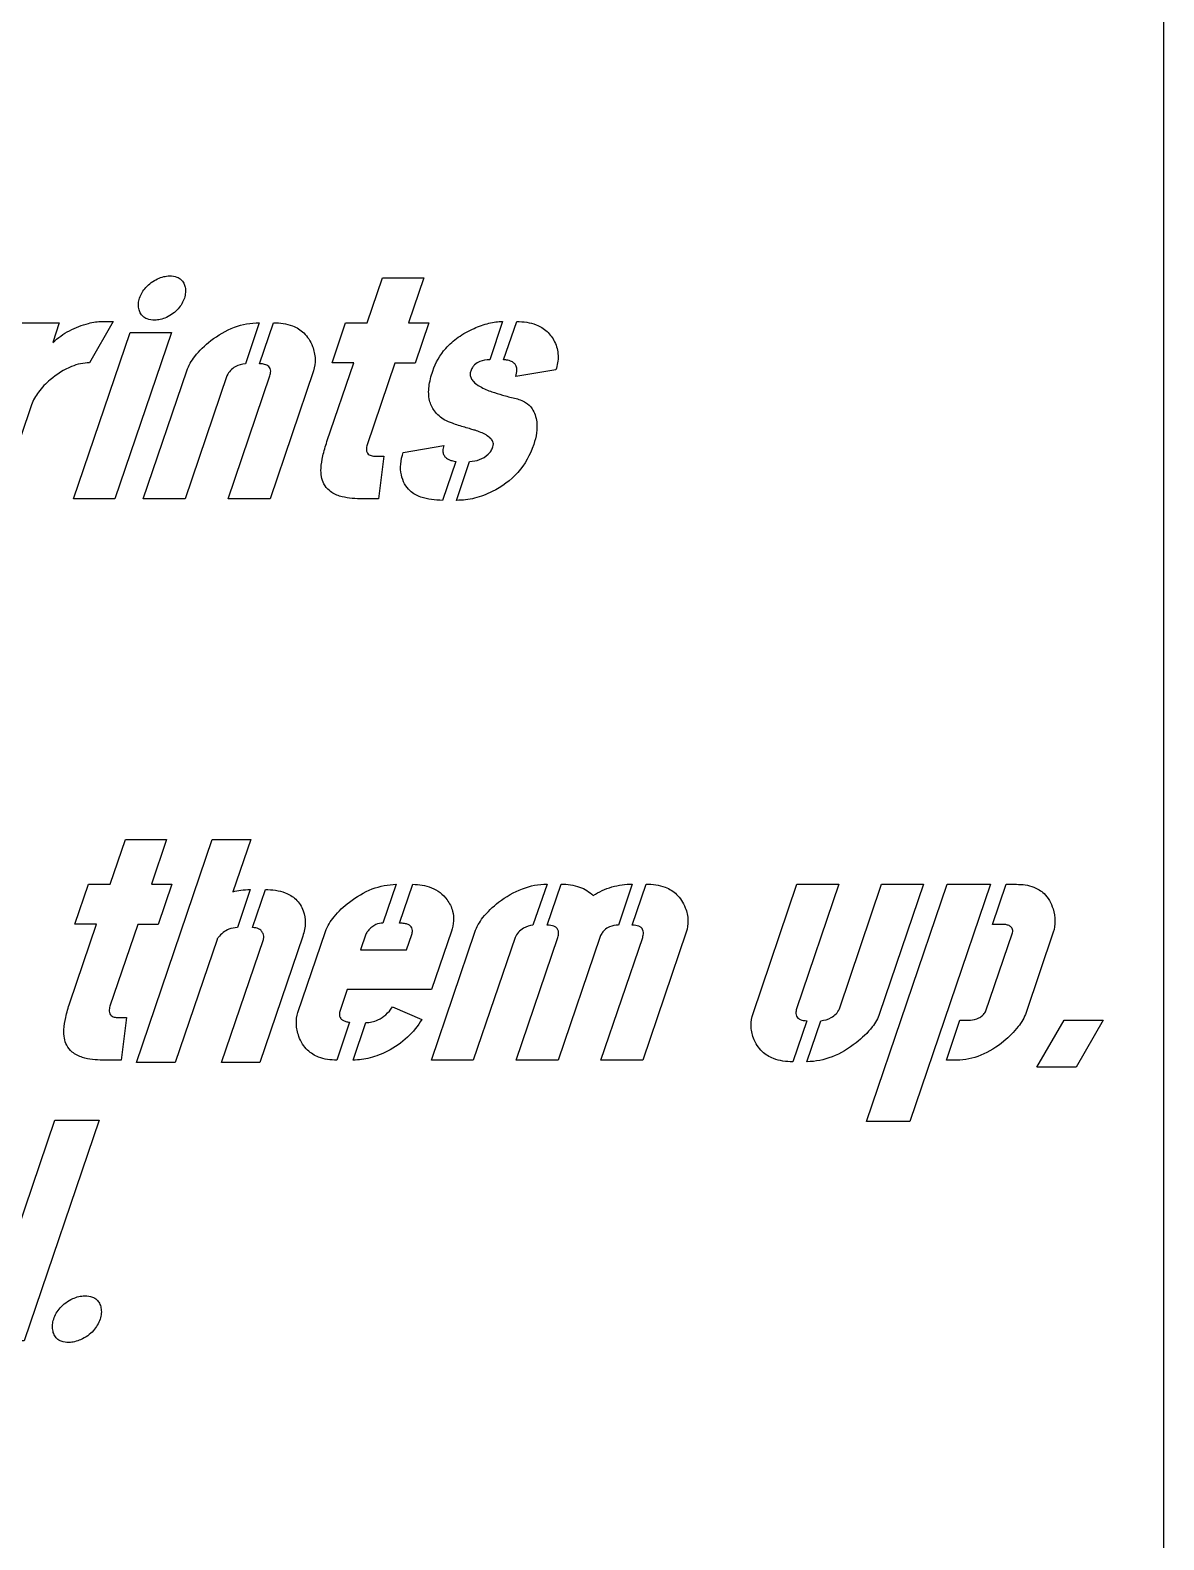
# Model space of a CAD drawing. Header units: inches. Extents: x 3.1 to 35.1, y -33.5 to 2.5.
# Drawn here: x 28.55 to 35.12, y -15.51 to -6.77 of the extents above; entities that cross this region are included whole.
import ezdxf

# ---------------------------------------------------------------- set-up
doc = ezdxf.new("R2010")
doc.units = ezdxf.units.IN
doc.header["$MEASUREMENT"] = 0

msp = doc.modelspace()

# ---------------------------------------------------------------- linework, layer by layer
for p, q in [((29.8795, -8.4621), (29.7995, -8.6996)), ((29.8809, -8.6996), (29.9623, -8.4621)), ((31.2883, -8.4555), (31.2136, -8.6769)), ((31.2936, -8.6769), (31.371, -8.4555)), ((31.5965, -8.7356), (31.3643, -8.773)), ((30.7133, -9.2132), (30.9481, -9.1732)), ((31.0175, -9.2652), (30.9401, -9.4907)), ((31.0215, -9.4907), (31.0975, -9.2652)), ((29.8275, -11.7441), (29.7528, -11.9643)), ((29.8409, -11.9643), (29.9156, -11.7441)), ((30.672, -11.7135), (30.5959, -11.9389)), ((30.692, -11.9389), (30.768, -11.7135)), ((31.5458, -11.7121), (31.4644, -11.9496)), ((31.5471, -11.9496), (31.6271, -11.7121)), ((32.0394, -11.7121), (31.9593, -11.9496)), ((32.0394, -11.9496), (32.1194, -11.7121)), ((30.1037, -12.4552), (30.2624, -11.9869)), ((34.0845, -12.4512), (34.2405, -11.9936)), ((34.4767, -11.9909), (34.3192, -12.4552)), ((30.6506, -12.4232), (30.8201, -12.4952)), ((30.4025, -12.5112), (30.3278, -12.7313)), ((30.4225, -12.7313), (30.4959, -12.5139)), ((33.0492, -12.5032), (32.9679, -12.7407)), ((33.0506, -12.7407), (33.1306, -12.5032))]:
    msp.add_line(p, q)
for points in [[(35.1164, 2.4917), (3.1164, 2.4917), (3.1164, -33.5083), (35.1164, -33.5083)], [(29.1325, -8.5182), (29.3713, -8.5182), (29.0444, -9.4813), (28.8043, -9.4813)], [(33.8617, -11.7135), (34.1138, -11.7135), (33.6469, -13.0862), (33.3961, -13.0862)], [(34.5394, -12.5005), (34.7662, -12.5005), (34.6087, -12.7727), (34.382, -12.7727)], [(28.6963, -13.0783), (28.9524, -13.0783), (28.5188, -14.3563), (28.2614, -14.3563)]]:
    msp.add_lwpolyline(points, close=True)
for points in [[(30.2718, -9.1505), (30.4265, -8.6943), (30.3011, -8.6943), (30.3798, -8.4635), (30.5052, -8.4635), (30.5933, -8.2033), (30.8321, -8.2033), (30.744, -8.4635), (30.8614, -8.4635), (30.7827, -8.6956), (30.6653, -8.6956), (30.5039, -9.1692)], [(28.5615, -8.937), (28.3761, -9.4813), (28.1333, -9.4813), (28.4788, -8.4635), (28.7216, -8.4635), (28.6842, -8.5769)], [(28.9697, -8.4555), (29.0338, -8.4555), (28.8977, -8.6943)], [(29.6928, -8.769), (29.4513, -9.4813), (29.2085, -9.4813), (29.4607, -8.7409)], [(30.193, -8.7409), (29.9422, -9.4813), (29.6995, -9.4813), (29.9409, -8.769)], [(30.5479, -9.2345), (30.5999, -9.2345), (30.5693, -9.4813), (30.4625, -9.4813)], [(28.783, -12.4005), (28.9377, -11.9443), (28.8123, -11.9443), (28.891, -11.7135), (29.0164, -11.7135), (29.1045, -11.4533), (29.3433, -11.4533), (29.2552, -11.7135), (29.3726, -11.7135), (29.2939, -11.9456), (29.1765, -11.9456), (29.0151, -12.4192)], [(29.6354, -12.0323), (29.3926, -12.746), (29.1685, -12.746), (29.6074, -11.4533), (29.8302, -11.4533), (29.7275, -11.7575)], [(32.7384, -12.4619), (32.9919, -11.7135), (33.2347, -11.7135), (32.9905, -12.4338)], [(33.2387, -12.4338), (33.4828, -11.7135), (33.7256, -11.7135), (33.4708, -12.4619)], [(34.1845, -11.9456), (34.1245, -11.9456), (34.2032, -11.7135), (34.2632, -11.7135)], [(30.1317, -12.0136), (29.8836, -12.746), (29.6608, -12.746), (29.9036, -12.0323)], [(30.9921, -11.9856), (30.8774, -12.3231), (30.3878, -12.3231), (30.3438, -12.4552)], [(30.4972, -12.0029), (30.4665, -12.0923), (30.732, -12.0923), (30.7627, -12.0043)], [(31.3603, -12.0216), (31.1189, -12.7313), (30.8761, -12.7313), (31.1282, -11.9909)], [(31.8513, -12.0216), (31.6098, -12.7313), (31.367, -12.7313), (31.6085, -12.0216)], [(32.3515, -11.9909), (32.1007, -12.7313), (31.8579, -12.7313), (32.0994, -12.0216)], [(29.0591, -12.4845), (29.1111, -12.4845), (29.0805, -12.7313), (28.9737, -12.7313)], [(33.9177, -12.7313), (33.8577, -12.7313), (33.9364, -12.4992), (33.9964, -12.4992)]]:
    msp.add_lwpolyline(points)
for points, knots in [([(29.1872, -8.3194), (29.195, -8.2967), (29.2068, -8.2763), (29.2418, -8.2371), (29.2654, -8.2209), (29.2912, -8.2087)], [0, 0, 0, 0, 0.1827535, 0.1827535, 0.4008304, 0.4008304, 0.4008304, 0.4008304]), ([(29.2912, -8.2087), (29.3026, -8.2032), (29.3144, -8.1987), (29.3377, -8.1929), (29.3491, -8.1913), (29.3606, -8.1913)], [0, 0, 0, 0, 0.0957941, 0.0957941, 0.1834106, 0.1834106, 0.1834106, 0.1834106]), ([(29.3606, -8.1913), (29.375, -8.1913), (29.3897, -8.1931), (29.4125, -8.2019), (29.4209, -8.207), (29.4338, -8.2193), (29.4385, -8.2256), (29.4463, -8.2401), (29.4493, -8.2483), (29.4513, -8.2567)], [0, 0, 0, 0, 0.1094762, 0.1094762, 0.1854695, 0.1854695, 0.2454282, 0.2454282, 0.3112231, 0.3112231, 0.3112231, 0.3112231]), ([(29.4513, -8.2567), (29.4531, -8.267), (29.4535, -8.2773), (29.4517, -8.2985), (29.4494, -8.3091), (29.446, -8.3194)], [0, 0, 0, 0, 0.0795083, 0.0795083, 0.1622016, 0.1622016, 0.1622016, 0.1622016]), ([(29.1818, -8.3807), (29.18, -8.3708), (29.1796, -8.3608), (29.1814, -8.34), (29.1838, -8.3296), (29.1872, -8.3194)], [0, 0, 0, 0, 0.0769743, 0.0769743, 0.1587379, 0.1587379, 0.1587379, 0.1587379]), ([(29.2739, -8.4475), (29.2592, -8.4475), (29.244, -8.4456), (29.2209, -8.4369), (29.2124, -8.4318), (29.1993, -8.4194), (29.1945, -8.413), (29.1866, -8.3979), (29.1838, -8.3894), (29.1818, -8.3807)], [0, 0, 0, 0, 0.1120324, 0.1120324, 0.1880617, 0.1880617, 0.2497063, 0.2497063, 0.3173647, 0.3173647, 0.3173647, 0.3173647]), ([(29.446, -8.3194), (29.4382, -8.3424), (29.4264, -8.3631), (29.4012, -8.3917), (29.391, -8.4009), (29.368, -8.4177), (29.3552, -8.4251), (29.3419, -8.4314)], [0, 0, 0, 0, 0.1851039, 0.1851039, 0.2901801, 0.2901801, 0.4024221, 0.4024221, 0.4024221, 0.4024221]), ([(28.6842, -8.5769), (28.7136, -8.5501), (28.7456, -8.5272), (28.8156, -8.4897), (28.8525, -8.4758), (28.891, -8.4661)], [0, 0, 0, 0, 0.3023699, 0.3023699, 0.6049017, 0.6049017, 0.6049017, 0.6049017]), ([(28.891, -8.4661), (28.9043, -8.4627), (28.9178, -8.46), (28.9441, -8.4564), (28.9569, -8.4555), (28.9697, -8.4555)], [0, 0, 0, 0, 0.104504, 0.104504, 0.2022604, 0.2022604, 0.2022604, 0.2022604]), ([(29.3419, -8.4314), (29.3307, -8.4365), (29.3189, -8.4406), (29.2961, -8.446), (29.285, -8.4475), (29.2739, -8.4475)], [0, 0, 0, 0, 0.0940052, 0.0940052, 0.1788294, 0.1788294, 0.1788294, 0.1788294]), ([(29.5994, -8.5662), (29.6412, -8.534), (29.6867, -8.5072), (29.7824, -8.4716), (29.8302, -8.4626), (29.8795, -8.4621)], [0, 0, 0, 0, 0.4017642, 0.4017642, 0.7778119, 0.7778119, 0.7778119, 0.7778119]), ([(29.9623, -8.4621), (29.9993, -8.4621), (30.0372, -8.4669), (30.0963, -8.4898), (30.1183, -8.5033), (30.1482, -8.532), (30.1577, -8.5437), (30.1747, -8.57), (30.1819, -8.5845), (30.1877, -8.5995)], [0, 0, 0, 0, 0.2823979, 0.2823979, 0.4822479, 0.4822479, 0.5978415, 0.5978415, 0.7206222, 0.7206222, 0.7206222, 0.7206222]), ([(31.1229, -8.4955), (31.1508, -8.4832), (31.18, -8.4726), (31.2353, -8.4592), (31.2618, -8.4555), (31.2883, -8.4555)], [0, 0, 0, 0, 0.2322416, 0.2322416, 0.4340278, 0.4340278, 0.4340278, 0.4340278]), ([(31.371, -8.4555), (31.409, -8.4555), (31.4479, -8.4604), (31.5064, -8.4836), (31.5274, -8.4963), (31.5641, -8.5302), (31.5786, -8.5504), (31.5898, -8.5729)], [0, 0, 0, 0, 0.2898511, 0.2898511, 0.4789827, 0.4789827, 0.6701554, 0.6701554, 0.6701554, 0.6701554]), ([(30.8841, -8.7423), (30.9006, -8.6936), (30.9255, -8.6497), (30.9809, -8.5869), (31.0051, -8.5656), (31.0601, -8.5267), (31.0909, -8.5097), (31.1229, -8.4955)], [0, 0, 0, 0, 0.3919516, 0.3919516, 0.6383812, 0.6383812, 0.905071, 0.905071, 0.905071, 0.905071]), ([(29.4607, -8.7409), (29.4707, -8.7105), (29.4869, -8.6825), (29.5327, -8.623), (29.5655, -8.5926), (29.5994, -8.5662)], [0, 0, 0, 0, 0.2441904, 0.2441904, 0.571882, 0.571882, 0.571882, 0.571882]), ([(30.1877, -8.5995), (30.1965, -8.6229), (30.2021, -8.6473), (30.2039, -8.6958), (30.2006, -8.7187), (30.193, -8.7409)], [0, 0, 0, 0, 0.1903067, 0.1903067, 0.3696106, 0.3696106, 0.3696106, 0.3696106]), ([(31.5898, -8.5729), (31.6015, -8.598), (31.6083, -8.6245), (31.6106, -8.6807), (31.6057, -8.7086), (31.5965, -8.7356)], [0, 0, 0, 0, 0.2116803, 0.2116803, 0.4290568, 0.4290568, 0.4290568, 0.4290568]), ([(28.8977, -8.6943), (28.8616, -8.6947), (28.8267, -8.7024), (28.748, -8.7338), (28.7066, -8.7616), (28.6696, -8.793)], [0, 0, 0, 0, 0.2753079, 0.2753079, 0.6454451, 0.6454451, 0.6454451, 0.6454451]), ([(29.7995, -8.6996), (29.7792, -8.702), (29.7589, -8.7072), (29.7304, -8.7229), (29.721, -8.7301), (29.7045, -8.7479), (29.6979, -8.7579), (29.6928, -8.769)], [0, 0, 0, 0, 0.1560635, 0.1560635, 0.2476513, 0.2476513, 0.3401971, 0.3401971, 0.3401971, 0.3401971]), ([(29.8982, -8.7009), (29.8955, -8.7005), (29.8927, -8.7001), (29.8869, -8.6997), (29.8839, -8.6996), (29.8809, -8.6996)], [0, 0, 0, 0, 0.02131891, 0.02131891, 0.04418836, 0.04418836, 0.04418836, 0.04418836]), ([(29.9409, -8.769), (29.9437, -8.7608), (29.9458, -8.7517), (29.9457, -8.7377), (29.9449, -8.7325), (29.9411, -8.7234), (29.9386, -8.7197), (29.9317, -8.7129), (29.9274, -8.7101), (29.9152, -8.7043), (29.9065, -8.7022), (29.8982, -8.7009)], [0, 0, 0, 0, 0.0660233, 0.0660233, 0.1066, 0.1066, 0.1410144, 0.1410144, 0.1800168, 0.1800168, 0.2438574, 0.2438574, 0.2438574, 0.2438574]), ([(31.2136, -8.6769), (31.1944, -8.6772), (31.1744, -8.6798), (31.1453, -8.6914), (31.135, -8.6976), (31.1213, -8.711), (31.117, -8.7164), (31.1095, -8.7286), (31.1065, -8.7353), (31.1042, -8.7423)], [0, 0, 0, 0, 0.1461818, 0.1461818, 0.2384587, 0.2384587, 0.291677, 0.291677, 0.3474503, 0.3474503, 0.3474503, 0.3474503]), ([(31.311, -8.6782), (31.308, -8.6778), (31.305, -8.6775), (31.2992, -8.677), (31.2964, -8.6769), (31.2936, -8.6769)], [0, 0, 0, 0, 0.02297691, 0.02297691, 0.04414003, 0.04414003, 0.04414003, 0.04414003]), ([(31.3643, -8.773), (31.3684, -8.7614), (31.3715, -8.7487), (31.3715, -8.729), (31.3704, -8.7217), (31.3653, -8.7089), (31.3619, -8.7038), (31.3525, -8.6943), (31.3466, -8.6903), (31.3312, -8.6828), (31.3209, -8.68), (31.311, -8.6782)], [0, 0, 0, 0, 0.0930026, 0.0930026, 0.1497933, 0.1497933, 0.1975922, 0.1975922, 0.2510852, 0.2510852, 0.3281635, 0.3281635, 0.3281635, 0.3281635]), ([(28.6696, -8.793), (28.6446, -8.814), (28.6208, -8.8375), (28.5844, -8.8861), (28.5705, -8.9105), (28.5615, -8.937)], [0, 0, 0, 0, 0.2487959, 0.2487959, 0.462033, 0.462033, 0.462033, 0.462033]), ([(30.8627, -8.8317), (30.8646, -8.817), (30.8673, -8.8024), (30.8744, -8.7725), (30.8789, -8.7573), (30.8841, -8.7423)], [0, 0, 0, 0, 0.1128386, 0.1128386, 0.2336887, 0.2336887, 0.2336887, 0.2336887]), ([(31.1042, -8.7423), (31.1017, -8.7492), (31.1005, -8.7564), (31.1013, -8.7705), (31.1029, -8.7769), (31.1092, -8.7906), (31.1144, -8.7975), (31.1307, -8.8147), (31.1445, -8.8241), (31.1791, -8.8439), (31.2038, -8.8542), (31.2269, -8.8623)], [0, 0, 0, 0, 0.0562141, 0.0562141, 0.1072149, 0.1072149, 0.1713229, 0.1713229, 0.2884555, 0.2884555, 0.4762391, 0.4762391, 0.4762391, 0.4762391]), ([(30.9535, -9.0264), (30.9303, -9.0121), (30.9095, -8.9945), (30.8801, -8.9543), (30.8709, -8.9342), (30.8593, -8.8859), (30.8591, -8.8585), (30.8627, -8.8317)], [0, 0, 0, 0, 0.2071486, 0.2071486, 0.3791765, 0.3791765, 0.5858586, 0.5858586, 0.5858586, 0.5858586]), ([(31.2269, -8.8623), (31.2466, -8.8691), (31.267, -8.8753), (31.3103, -8.8877), (31.3341, -8.8939), (31.3577, -8.8997)], [0, 0, 0, 0, 0.1584494, 0.1584494, 0.3431598, 0.3431598, 0.3431598, 0.3431598]), ([(31.3577, -8.8997), (31.3803, -8.9042), (31.4025, -8.9118), (31.4367, -8.934), (31.4492, -8.946), (31.4666, -8.9713), (31.4722, -8.983), (31.4812, -9.0088), (31.4841, -9.0229), (31.4857, -9.0371)], [0, 0, 0, 0, 0.1760129, 0.1760129, 0.3106078, 0.3106078, 0.4095203, 0.4095203, 0.5185107, 0.5185107, 0.5185107, 0.5185107]), ([(31.0695, -9.0678), (31.0465, -9.061), (31.0205, -9.0529), (30.9824, -9.0393), (30.9656, -9.0328), (30.9535, -9.0264)], [0, 0, 0, 0, 0.182797, 0.182797, 0.3072209, 0.3072209, 0.3072209, 0.3072209]), ([(31.1295, -9.0851), (31.122, -9.083), (31.1127, -9.0803), (31.0937, -9.0748), (31.081, -9.0711), (31.0695, -9.0678)], [0, 0, 0, 0, 0.0601295, 0.0601295, 0.1525271, 0.1525271, 0.1525271, 0.1525271]), ([(31.2323, -9.1812), (31.2342, -9.1758), (31.2353, -9.1702), (31.2348, -9.1593), (31.2336, -9.1544), (31.2289, -9.1438), (31.225, -9.1385), (31.2127, -9.1254), (31.2025, -9.1182), (31.1734, -9.1012), (31.1504, -9.0921), (31.1295, -9.0851)], [0, 0, 0, 0, 0.0436912, 0.0436912, 0.0830218, 0.0830218, 0.1318959, 0.1318959, 0.2202762, 0.2202762, 0.3890917, 0.3890917, 0.3890917, 0.3890917]), ([(31.4857, -9.0371), (31.4881, -9.0577), (31.4875, -9.0786), (31.4816, -9.1224), (31.4758, -9.1455), (31.4684, -9.1678)], [0, 0, 0, 0, 0.1581784, 0.1581784, 0.3372781, 0.3372781, 0.3372781, 0.3372781]), ([(30.2371, -9.3052), (30.2385, -9.2814), (30.2425, -9.2571), (30.254, -9.2059), (30.2624, -9.1776), (30.2718, -9.1505)], [0, 0, 0, 0, 0.1818206, 0.1818206, 0.4005944, 0.4005944, 0.4005944, 0.4005944]), ([(30.5039, -9.1692), (30.5015, -9.178), (30.4997, -9.1879), (30.5004, -9.2025), (30.5014, -9.2079), (30.5054, -9.2167), (30.5077, -9.22), (30.514, -9.2259), (30.5177, -9.2281), (30.5295, -9.233), (30.5386, -9.2343), (30.5479, -9.2345)], [0, 0, 0, 0, 0.0700841, 0.0700841, 0.1113124, 0.1113124, 0.1432088, 0.1432088, 0.1763216, 0.1763216, 0.2400763, 0.2400763, 0.2400763, 0.2400763]), ([(30.9481, -9.1732), (30.9447, -9.1833), (30.9423, -9.1943), (30.9428, -9.2122), (30.9442, -9.2191), (30.9498, -9.2316), (30.9536, -9.2368), (30.9646, -9.2475), (30.9722, -9.2522), (30.9801, -9.2559)], [0, 0, 0, 0, 0.0818873, 0.0818873, 0.1362504, 0.1362504, 0.1860656, 0.1860656, 0.2526388, 0.2526388, 0.2526388, 0.2526388]), ([(31.4684, -9.1678), (31.4479, -9.2272), (31.4179, -9.2815), (31.3348, -9.3757), (31.2846, -9.4122), (31.2283, -9.44)], [0, 0, 0, 0, 0.4786876, 0.4786876, 0.9575004, 0.9575004, 0.9575004, 0.9575004]), ([(30.7027, -9.3439), (30.6981, -9.323), (30.6969, -9.3019), (30.7005, -9.2576), (30.7058, -9.235), (30.7133, -9.2132)], [0, 0, 0, 0, 0.1629534, 0.1629534, 0.3387856, 0.3387856, 0.3387856, 0.3387856]), ([(30.9801, -9.2559), (30.9864, -9.2584), (30.9929, -9.2606), (31.0054, -9.2637), (31.0114, -9.2648), (31.0175, -9.2652)], [0, 0, 0, 0, 0.05160999, 0.05160999, 0.09799097, 0.09799097, 0.09799097, 0.09799097]), ([(31.0975, -9.2652), (31.1175, -9.2652), (31.137, -9.2621), (31.1738, -9.2478), (31.19, -9.2373), (31.2043, -9.2239)], [0, 0, 0, 0, 0.1519052, 0.1519052, 0.3011491, 0.3011491, 0.3011491, 0.3011491]), ([(31.2043, -9.2239), (31.211, -9.218), (31.217, -9.2113), (31.2265, -9.1968), (31.23, -9.1893), (31.2323, -9.1812)], [0, 0, 0, 0, 0.0682026, 0.0682026, 0.1322589, 0.1322589, 0.1322589, 0.1322589]), ([(30.4625, -9.4813), (30.4237, -9.4813), (30.3816, -9.4777), (30.3234, -9.4587), (30.303, -9.4488), (30.2725, -9.4233), (30.2618, -9.4101), (30.2472, -9.3819), (30.2427, -9.3681), (30.2371, -9.3379), (30.2363, -9.3215), (30.2371, -9.3052)], [0, 0, 0, 0, 0.2956039, 0.2956039, 0.4654521, 0.4654521, 0.5971207, 0.5971207, 0.707052, 0.707052, 0.8304993, 0.8304993, 0.8304993, 0.8304993]), ([(30.9401, -9.4907), (30.8985, -9.4907), (30.8539, -9.4862), (30.7919, -9.4636), (30.7707, -9.4519), (30.7399, -9.4239), (30.7294, -9.4104), (30.7123, -9.3792), (30.7064, -9.3618), (30.7027, -9.3439)], [0, 0, 0, 0, 0.3172843, 0.3172843, 0.5017458, 0.5017458, 0.6333398, 0.6333398, 0.772437, 0.772437, 0.772437, 0.772437]), ([(31.2283, -9.44), (31.1958, -9.4564), (31.1619, -9.4693), (31.092, -9.4865), (31.057, -9.4907), (31.0215, -9.4907)], [0, 0, 0, 0, 0.2773992, 0.2773992, 0.5481258, 0.5481258, 0.5481258, 0.5481258]), ([(29.7275, -11.7575), (29.742, -11.7526), (29.7573, -11.7495), (29.7906, -11.7451), (29.8093, -11.7441), (29.8275, -11.7441)], [0, 0, 0, 0, 0.1165146, 0.1165146, 0.2556276, 0.2556276, 0.2556276, 0.2556276]), ([(29.9156, -11.7441), (29.954, -11.7441), (29.9941, -11.7487), (30.0528, -11.7713), (30.0735, -11.7836), (30.1006, -11.8095), (30.1089, -11.8195), (30.1235, -11.8419), (30.1295, -11.8541), (30.1344, -11.8669)], [0, 0, 0, 0, 0.2927828, 0.2927828, 0.4782269, 0.4782269, 0.5776986, 0.5776986, 0.6814826, 0.6814826, 0.6814826, 0.6814826]), ([(30.4012, -11.8162), (30.4419, -11.785), (30.4863, -11.7587), (30.5786, -11.7236), (30.6245, -11.7144), (30.672, -11.7135)], [0, 0, 0, 0, 0.3909347, 0.3909347, 0.7525892, 0.7525892, 0.7525892, 0.7525892]), ([(30.768, -11.7135), (30.8052, -11.7135), (30.8424, -11.7189), (30.8945, -11.7404), (30.911, -11.7499), (30.9416, -11.7736), (30.955, -11.7874), (30.9668, -11.8028)], [0, 0, 0, 0, 0.2832723, 0.2832723, 0.4295154, 0.4295154, 0.577475, 0.577475, 0.577475, 0.577475]), ([(31.2656, -11.8175), (31.3076, -11.7851), (31.3534, -11.7578), (31.449, -11.7218), (31.4966, -11.7126), (31.5458, -11.7121)], [0, 0, 0, 0, 0.4041163, 0.4041163, 0.7786933, 0.7786933, 0.7786933, 0.7786933]), ([(31.6271, -11.7121), (31.6633, -11.7125), (31.7002, -11.7172), (31.7492, -11.7349), (31.7635, -11.7417), (31.79, -11.7583), (31.8018, -11.7679), (31.8126, -11.7788)], [0, 0, 0, 0, 0.2753872, 0.2753872, 0.3965267, 0.3965267, 0.513347, 0.513347, 0.513347, 0.513347]), ([(31.8126, -11.7788), (31.8465, -11.7571), (31.8827, -11.7402), (31.9598, -11.7175), (31.9992, -11.7121), (32.0394, -11.7121)], [0, 0, 0, 0, 0.3068873, 0.3068873, 0.6127293, 0.6127293, 0.6127293, 0.6127293]), ([(32.1194, -11.7121), (32.1568, -11.7121), (32.1951, -11.7169), (32.2546, -11.7399), (32.2767, -11.7535), (32.3067, -11.7822), (32.3162, -11.7939), (32.3332, -11.8201), (32.3404, -11.8345), (32.3462, -11.8495)], [0, 0, 0, 0, 0.285026, 0.285026, 0.4856027, 0.4856027, 0.6010542, 0.6010542, 0.7235263, 0.7235263, 0.7235263, 0.7235263]), ([(34.2632, -11.7135), (34.2971, -11.7135), (34.3318, -11.7178), (34.3859, -11.7387), (34.406, -11.7511), (34.4353, -11.7792), (34.4454, -11.7923), (34.463, -11.8222), (34.47, -11.839), (34.4753, -11.8562)], [0, 0, 0, 0, 0.2585069, 0.2585069, 0.440909, 0.440909, 0.5678476, 0.5678476, 0.7052687, 0.7052687, 0.7052687, 0.7052687]), ([(30.1344, -11.8669), (30.1429, -11.8894), (30.1468, -11.9128), (30.1459, -11.9631), (30.1403, -11.9889), (30.1317, -12.0136)], [0, 0, 0, 0, 0.1837753, 0.1837753, 0.3833824, 0.3833824, 0.3833824, 0.3833824]), ([(30.2624, -11.9869), (30.274, -11.9556), (30.292, -11.9268), (30.3386, -11.8695), (30.3694, -11.8412), (30.4012, -11.8162)], [0, 0, 0, 0, 0.2547163, 0.2547163, 0.5628556, 0.5628556, 0.5628556, 0.5628556]), ([(30.9668, -11.8028), (30.9817, -11.8229), (30.9927, -11.8448), (31.0034, -11.8874), (31.005, -11.9061), (31.0027, -11.9456), (30.9984, -11.966), (30.9921, -11.9856)], [0, 0, 0, 0, 0.1902216, 0.1902216, 0.3344606, 0.3344606, 0.4917357, 0.4917357, 0.4917357, 0.4917357]), ([(31.1282, -11.9909), (31.1383, -11.9602), (31.1547, -11.9321), (31.2002, -11.8731), (31.2324, -11.8434), (31.2656, -11.8175)], [0, 0, 0, 0, 0.2462588, 0.2462588, 0.5676943, 0.5676943, 0.5676943, 0.5676943]), ([(32.3462, -11.8495), (32.355, -11.8729), (32.3606, -11.8973), (32.3624, -11.9458), (32.3591, -11.9687), (32.3515, -11.9909)], [0, 0, 0, 0, 0.1903067, 0.1903067, 0.3696106, 0.3696106, 0.3696106, 0.3696106]), ([(34.4753, -11.8562), (34.482, -11.8791), (34.4861, -11.9027), (34.4866, -11.9485), (34.4835, -11.9701), (34.4767, -11.9909)], [0, 0, 0, 0, 0.181684, 0.181684, 0.3490941, 0.3490941, 0.3490941, 0.3490941]), ([(29.7528, -11.9643), (29.7357, -11.9643), (29.7193, -11.9675), (29.692, -11.9788), (29.6814, -11.9853), (29.6607, -12.0013), (29.6509, -12.0111), (29.6421, -12.0216)], [0, 0, 0, 0, 0.1301316, 0.1301316, 0.225091, 0.225091, 0.3297407, 0.3297407, 0.3297407, 0.3297407]), ([(29.8916, -11.9829), (29.8868, -11.9778), (29.8812, -11.9738), (29.8699, -11.9685), (29.8646, -11.9669), (29.8532, -11.9647), (29.847, -11.9643), (29.8409, -11.9643)], [0, 0, 0, 0, 0.0533999, 0.0533999, 0.0950708, 0.0950708, 0.1419359, 0.1419359, 0.1419359, 0.1419359]), ([(30.5959, -11.9389), (30.5818, -11.9389), (30.5681, -11.9413), (30.5463, -11.9504), (30.5382, -11.9553), (30.5227, -11.9675), (30.5155, -11.9749), (30.5092, -11.9829)], [0, 0, 0, 0, 0.1076722, 0.1076722, 0.1801889, 0.1801889, 0.2580855, 0.2580855, 0.2580855, 0.2580855]), ([(30.7627, -12.0043), (30.765, -11.9966), (30.7666, -11.9883), (30.766, -11.9753), (30.7649, -11.9704), (30.7609, -11.9618), (30.7583, -11.9583), (30.7512, -11.9517), (30.7466, -11.9489), (30.735, -11.9439), (30.7275, -11.9421), (30.711, -11.9394), (30.7013, -11.9389), (30.692, -11.9389)], [0, 0, 0, 0, 0.0608787, 0.0608787, 0.0994011, 0.0994011, 0.1331243, 0.1331243, 0.173307, 0.173307, 0.2293628, 0.2293628, 0.3002935, 0.3002935, 0.3002935, 0.3002935]), ([(31.4644, -11.9496), (31.4449, -11.9524), (31.4259, -11.958), (31.3984, -11.9741), (31.389, -11.9816), (31.3725, -11.9999), (31.3657, -12.0103), (31.3603, -12.0216)], [0, 0, 0, 0, 0.1500702, 0.1500702, 0.2426059, 0.2426059, 0.337849, 0.337849, 0.337849, 0.337849]), ([(31.6085, -12.0216), (31.6111, -12.0125), (31.6129, -12.0025), (31.612, -11.9872), (31.6108, -11.9815), (31.6062, -11.9718), (31.6033, -11.968), (31.5956, -11.961), (31.5908, -11.9583), (31.5745, -11.9515), (31.5608, -11.9498), (31.5471, -11.9496)], [0, 0, 0, 0, 0.0724177, 0.0724177, 0.1166207, 0.1166207, 0.1538066, 0.1538066, 0.1953886, 0.1953886, 0.2880466, 0.2880466, 0.2880466, 0.2880466]), ([(31.9593, -11.9496), (31.9419, -11.9499), (31.9243, -11.9525), (31.8963, -11.964), (31.8857, -11.9709), (31.8711, -11.9856), (31.8662, -11.9919), (31.8577, -12.0059), (31.8541, -12.0136), (31.8513, -12.0216)], [0, 0, 0, 0, 0.1328396, 0.1328396, 0.2305965, 0.2305965, 0.290834, 0.290834, 0.355567, 0.355567, 0.355567, 0.355567]), ([(32.0994, -12.0216), (32.102, -12.0124), (32.1038, -12.0023), (32.103, -11.9869), (32.1018, -11.9812), (32.0972, -11.9716), (32.0944, -11.9677), (32.0867, -11.9608), (32.082, -11.9581), (32.066, -11.9515), (32.0527, -11.9498), (32.0394, -11.9496)], [0, 0, 0, 0, 0.0728905, 0.0728905, 0.117186, 0.117186, 0.1542473, 0.1542473, 0.1953136, 0.1953136, 0.2857089, 0.2857089, 0.2857089, 0.2857089]), ([(34.2245, -11.9549), (34.2189, -11.9517), (34.2128, -11.9494), (34.1993, -11.9462), (34.1919, -11.9456), (34.1845, -11.9456)], [0, 0, 0, 0, 0.0494699, 0.0494699, 0.1056459, 0.1056459, 0.1056459, 0.1056459]), ([(34.2405, -11.9936), (34.2418, -11.9894), (34.2424, -11.985), (34.2415, -11.9768), (34.2404, -11.9732), (34.2371, -11.967), (34.2351, -11.9644), (34.2304, -11.9594), (34.2275, -11.957), (34.2245, -11.9549)], [0, 0, 0, 0, 0.0337217, 0.0337217, 0.0627349, 0.0627349, 0.0873139, 0.0873139, 0.1152627, 0.1152627, 0.1152627, 0.1152627]), ([(29.6421, -12.0216), (29.6406, -12.0235), (29.639, -12.0256), (29.6368, -12.0292), (29.6359, -12.0308), (29.6354, -12.0323)], [0, 0, 0, 0, 0.01826507, 0.01826507, 0.03200885, 0.03200885, 0.03200885, 0.03200885]), ([(29.9036, -12.0323), (29.9054, -12.0263), (29.9062, -12.0202), (29.9052, -12.0085), (29.9037, -12.0033), (29.8989, -11.9928), (29.8955, -11.9876), (29.8916, -11.9829)], [0, 0, 0, 0, 0.0477213, 0.0477213, 0.0894301, 0.0894301, 0.1359555, 0.1359555, 0.1359555, 0.1359555]), ([(30.5092, -11.9829), (30.5064, -11.9861), (30.5037, -11.9896), (30.4997, -11.9963), (30.4982, -11.9996), (30.4972, -12.0029)], [0, 0, 0, 0, 0.03242563, 0.03242563, 0.0592663, 0.0592663, 0.0592663, 0.0592663]), ([(28.7483, -12.5552), (28.7497, -12.5314), (28.7537, -12.5071), (28.7652, -12.4559), (28.7737, -12.4276), (28.783, -12.4005)], [0, 0, 0, 0, 0.1818206, 0.1818206, 0.4005944, 0.4005944, 0.4005944, 0.4005944]), ([(29.0151, -12.4192), (29.0127, -12.428), (29.0109, -12.4379), (29.0116, -12.4525), (29.0126, -12.4579), (29.0166, -12.4667), (29.0189, -12.47), (29.0252, -12.4759), (29.0289, -12.4781), (29.0407, -12.483), (29.0498, -12.4843), (29.0591, -12.4845)], [0, 0, 0, 0, 0.0700841, 0.0700841, 0.1113124, 0.1113124, 0.1432088, 0.1432088, 0.1763216, 0.1763216, 0.2400763, 0.2400763, 0.2400763, 0.2400763]), ([(30.109, -12.5939), (30.1006, -12.5709), (30.0953, -12.547), (30.0934, -12.4995), (30.0965, -12.4771), (30.1037, -12.4552)], [0, 0, 0, 0, 0.1864938, 0.1864938, 0.3619601, 0.3619601, 0.3619601, 0.3619601]), ([(30.3438, -12.4552), (30.343, -12.4623), (30.3432, -12.4697), (30.3465, -12.4816), (30.3488, -12.4863), (30.3552, -12.4945), (30.3592, -12.4978), (30.3688, -12.5036), (30.3746, -12.5059), (30.3876, -12.5095), (30.3951, -12.5106), (30.4025, -12.5112)], [0, 0, 0, 0, 0.0546635, 0.0546635, 0.0945088, 0.0945088, 0.1339953, 0.1339953, 0.1804319, 0.1804319, 0.2366498, 0.2366498, 0.2366498, 0.2366498]), ([(30.4959, -12.5139), (30.5205, -12.5132), (30.5443, -12.5084), (30.5835, -12.4909), (30.5987, -12.4808), (30.6271, -12.4553), (30.6398, -12.4398), (30.6506, -12.4232)], [0, 0, 0, 0, 0.1875295, 0.1875295, 0.3274403, 0.3274403, 0.4788506, 0.4788506, 0.4788506, 0.4788506]), ([(30.8201, -12.4952), (30.798, -12.5339), (30.7706, -12.5683), (30.7035, -12.6308), (30.6644, -12.6574), (30.6226, -12.6793)], [0, 0, 0, 0, 0.3390638, 0.3390638, 0.6988259, 0.6988259, 0.6988259, 0.6988259]), ([(32.7411, -12.6033), (32.7326, -12.58), (32.7275, -12.5559), (32.7266, -12.5074), (32.7305, -12.4843), (32.7384, -12.4619)], [0, 0, 0, 0, 0.1883745, 0.1883745, 0.3697764, 0.3697764, 0.3697764, 0.3697764]), ([(32.9905, -12.4338), (32.988, -12.4424), (32.9861, -12.4518), (32.9868, -12.4662), (32.9879, -12.4716), (32.9921, -12.4809), (32.9948, -12.4846), (33.0022, -12.4913), (33.0067, -12.4941), (33.0225, -12.5009), (33.0358, -12.5028), (33.0492, -12.5032)], [0, 0, 0, 0, 0.0681422, 0.0681422, 0.1100121, 0.1100121, 0.1455146, 0.1455146, 0.1857336, 0.1857336, 0.276102, 0.276102, 0.276102, 0.276102]), ([(33.1306, -12.5032), (33.1514, -12.5008), (33.1721, -12.4955), (33.201, -12.4797), (33.2105, -12.4725), (33.227, -12.4548), (33.2336, -12.4448), (33.2387, -12.4338)], [0, 0, 0, 0, 0.1592651, 0.1592651, 0.2508734, 0.2508734, 0.3430374, 0.3430374, 0.3430374, 0.3430374]), ([(33.4708, -12.4619), (33.4615, -12.4897), (33.4463, -12.5156), (33.4022, -12.5734), (33.3687, -12.6045), (33.3347, -12.6313)], [0, 0, 0, 0, 0.2240188, 0.2240188, 0.5543334, 0.5543334, 0.5543334, 0.5543334]), ([(33.9964, -12.4992), (34.0131, -12.4981), (34.0296, -12.4946), (34.0528, -12.4832), (34.0602, -12.4782), (34.0737, -12.466), (34.0795, -12.4589), (34.0845, -12.4512)], [0, 0, 0, 0, 0.127436, 0.127436, 0.1963166, 0.1963166, 0.2662538, 0.2662538, 0.2662538, 0.2662538]), ([(34.3192, -12.4552), (34.309, -12.485), (34.2924, -12.5126), (34.2496, -12.5684), (34.2207, -12.5968), (34.1912, -12.6219)], [0, 0, 0, 0, 0.2398471, 0.2398471, 0.5360238, 0.5360238, 0.5360238, 0.5360238]), ([(28.9737, -12.7313), (28.9349, -12.7313), (28.8928, -12.7277), (28.8346, -12.7087), (28.8142, -12.6988), (28.7838, -12.6733), (28.773, -12.6601), (28.7584, -12.6319), (28.7539, -12.6181), (28.7483, -12.5879), (28.7475, -12.5715), (28.7483, -12.5552)], [0, 0, 0, 0, 0.2956039, 0.2956039, 0.4654521, 0.4654521, 0.5971207, 0.5971207, 0.707052, 0.707052, 0.8304993, 0.8304993, 0.8304993, 0.8304993]), ([(30.3278, -12.7313), (30.2922, -12.7313), (30.2559, -12.7267), (30.1991, -12.7046), (30.1779, -12.6916), (30.1485, -12.6633), (30.1389, -12.6513), (30.1218, -12.6243), (30.1147, -12.6094), (30.109, -12.5939)], [0, 0, 0, 0, 0.2710846, 0.2710846, 0.4640273, 0.4640273, 0.5815354, 0.5815354, 0.7070764, 0.7070764, 0.7070764, 0.7070764]), ([(32.9679, -12.7407), (32.9303, -12.7407), (32.8919, -12.7359), (32.8324, -12.713), (32.8104, -12.6997), (32.7805, -12.6711), (32.7709, -12.6594), (32.7539, -12.6329), (32.7468, -12.6184), (32.7411, -12.6033)], [0, 0, 0, 0, 0.2858667, 0.2858667, 0.4848289, 0.4848289, 0.6009049, 0.6009049, 0.7239869, 0.7239869, 0.7239869, 0.7239869]), ([(33.3347, -12.6313), (33.2923, -12.6646), (33.246, -12.6926), (33.1489, -12.73), (33.1006, -12.7398), (33.0506, -12.7407)], [0, 0, 0, 0, 0.4108266, 0.4108266, 0.7921013, 0.7921013, 0.7921013, 0.7921013]), ([(34.1912, -12.6219), (34.1505, -12.6553), (34.1056, -12.6838), (34.0121, -12.7212), (33.9658, -12.7309), (33.9177, -12.7313)], [0, 0, 0, 0, 0.4009465, 0.4009465, 0.7672861, 0.7672861, 0.7672861, 0.7672861]), ([(30.6226, -12.6793), (30.5902, -12.6957), (30.5563, -12.7092), (30.4889, -12.7267), (30.4559, -12.7313), (30.4225, -12.7313)], [0, 0, 0, 0, 0.2765005, 0.2765005, 0.5311561, 0.5311561, 0.5311561, 0.5311561]), ([(28.6896, -14.2309), (28.6976, -14.2068), (28.7097, -14.185), (28.7362, -14.1546), (28.7472, -14.1447), (28.7721, -14.1267), (28.7859, -14.1188), (28.8003, -14.1122)], [0, 0, 0, 0, 0.1937666, 0.1937666, 0.3069037, 0.3069037, 0.4277902, 0.4277902, 0.4277902, 0.4277902]), ([(28.8003, -14.1122), (28.8115, -14.1071), (28.823, -14.103), (28.8464, -14.0976), (28.858, -14.0962), (28.8697, -14.0962)], [0, 0, 0, 0, 0.0935755, 0.0935755, 0.1828118, 0.1828118, 0.1828118, 0.1828118]), ([(28.8697, -14.0962), (28.8846, -14.0962), (28.9, -14.098), (28.9234, -14.1068), (28.9319, -14.1119), (28.9454, -14.1246), (28.9504, -14.1314), (28.9585, -14.1473), (28.9613, -14.1564), (28.9631, -14.1656)], [0, 0, 0, 0, 0.1136982, 0.1136982, 0.1900142, 0.1900142, 0.2547564, 0.2547564, 0.3261584, 0.3261584, 0.3261584, 0.3261584]), ([(28.6842, -14.2936), (28.6825, -14.2834), (28.682, -14.273), (28.6838, -14.2518), (28.6861, -14.2412), (28.6896, -14.2309)], [0, 0, 0, 0, 0.0795083, 0.0795083, 0.1622016, 0.1622016, 0.1622016, 0.1622016]), ([(28.9577, -14.2309), (28.9494, -14.2554), (28.9371, -14.2778), (28.9102, -14.3084), (28.8991, -14.3182), (28.874, -14.3359), (28.8602, -14.3435), (28.8457, -14.3497)], [0, 0, 0, 0, 0.1972018, 0.1972018, 0.3107818, 0.3107818, 0.4309668, 0.4309668, 0.4309668, 0.4309668]), ([(28.9631, -14.1656), (28.9653, -14.176), (28.9659, -14.1866), (28.9641, -14.2088), (28.9615, -14.22), (28.9577, -14.2309)], [0, 0, 0, 0, 0.0814767, 0.0814767, 0.1693928, 0.1693928, 0.1693928, 0.1693928]), ([(28.7776, -14.3657), (28.7628, -14.3657), (28.7474, -14.3639), (28.7242, -14.3551), (28.7157, -14.3501), (28.7017, -14.337), (28.6965, -14.3295), (28.6885, -14.3125), (28.6858, -14.3031), (28.6842, -14.2936)], [0, 0, 0, 0, 0.1130637, 0.1130637, 0.1888995, 0.1888995, 0.2590292, 0.2590292, 0.3322696, 0.3322696, 0.3322696, 0.3322696]), ([(28.8457, -14.3497), (28.8344, -14.3547), (28.8227, -14.3588), (28.7998, -14.3642), (28.7888, -14.3657), (28.7776, -14.3657)], [0, 0, 0, 0, 0.0940052, 0.0940052, 0.1788294, 0.1788294, 0.1788294, 0.1788294])]:
    msp.add_open_spline(points, degree=3, knots=knots)

doc.saveas('drawing.dxf')
